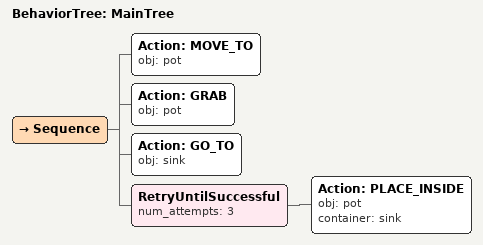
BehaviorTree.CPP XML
<root main_tree_to_execute="MainTree">
  <BehaviorTree ID="MainTree">
    <Sequence>
      <!-- Move to pot -->
      <Action ID="MOVE_TO" obj="pot" />
      <!-- Grab pot -->
      <Action ID="GRAB" obj="pot" />
      <!-- Go to sink -->
      <Action ID="GO_TO" obj="sink" />
      <!-- Retry PLACE_INSIDE sink up to 3 attempts -->
      <RetryUntilSuccessful num_attempts="3">
        <!-- Place inside sink -->
        <Action ID="PLACE_INSIDE" obj="pot" container="sink" />
      </RetryUntilSuccessful>
    </Sequence>
  </BehaviorTree>
</root>
